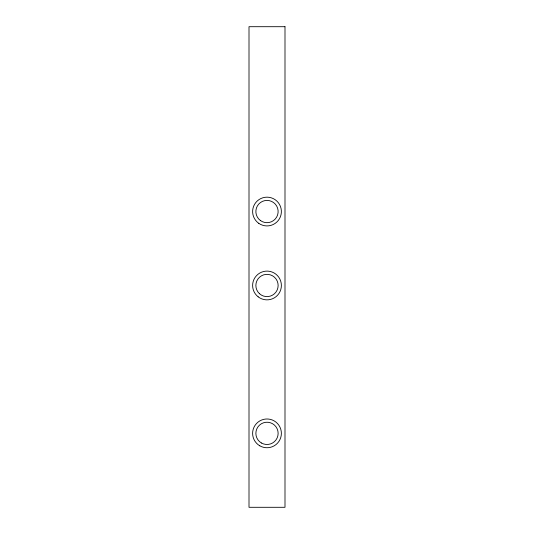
<?xml version="1.0" encoding="UTF-8"?>
<svg xmlns="http://www.w3.org/2000/svg" width="534" height="534" viewBox="0 0 534 534"><rect width="100%" height="100%" fill="white"/><g stroke="black" fill="none" stroke-linecap="round" stroke-linejoin="round"><path stroke-width="0.8" d="M284.996 26.7L249.004 26.7L249.004 507.3L284.996 507.3L284.996 26.7M258.803 223.359A14.378 14.378 0 0 0 281.331 212.739A14.378 14.378 0 0 0 260.866 198.541A14.378 14.378 0 0 0 258.803 223.359M258.169 296.831A14.378 14.378 0 0 0 281.244 287.459A14.378 14.378 0 0 0 261.587 272.16A14.378 14.378 0 0 0 258.169 296.831M259.811 445.817A14.378 14.378 0 0 0 281.378 433.361A14.378 14.378 0 0 0 259.811 420.905A14.378 14.378 0 0 0 259.811 445.817M260.405 220.515A11.134 11.134 0 0 0 278.067 212.772A11.134 11.134 0 0 0 262.528 201.351A11.134 11.134 0 0 0 260.405 220.515M259.524 293.733A11.134 11.134 0 0 0 277.88 287.839A11.134 11.134 0 0 0 263.596 274.883A11.134 11.134 0 0 0 259.524 293.733M261.433 443A11.134 11.134 0 0 0 278.134 433.361A11.134 11.134 0 0 0 261.433 423.722A11.134 11.134 0 0 0 261.433 443"/></g></svg>
